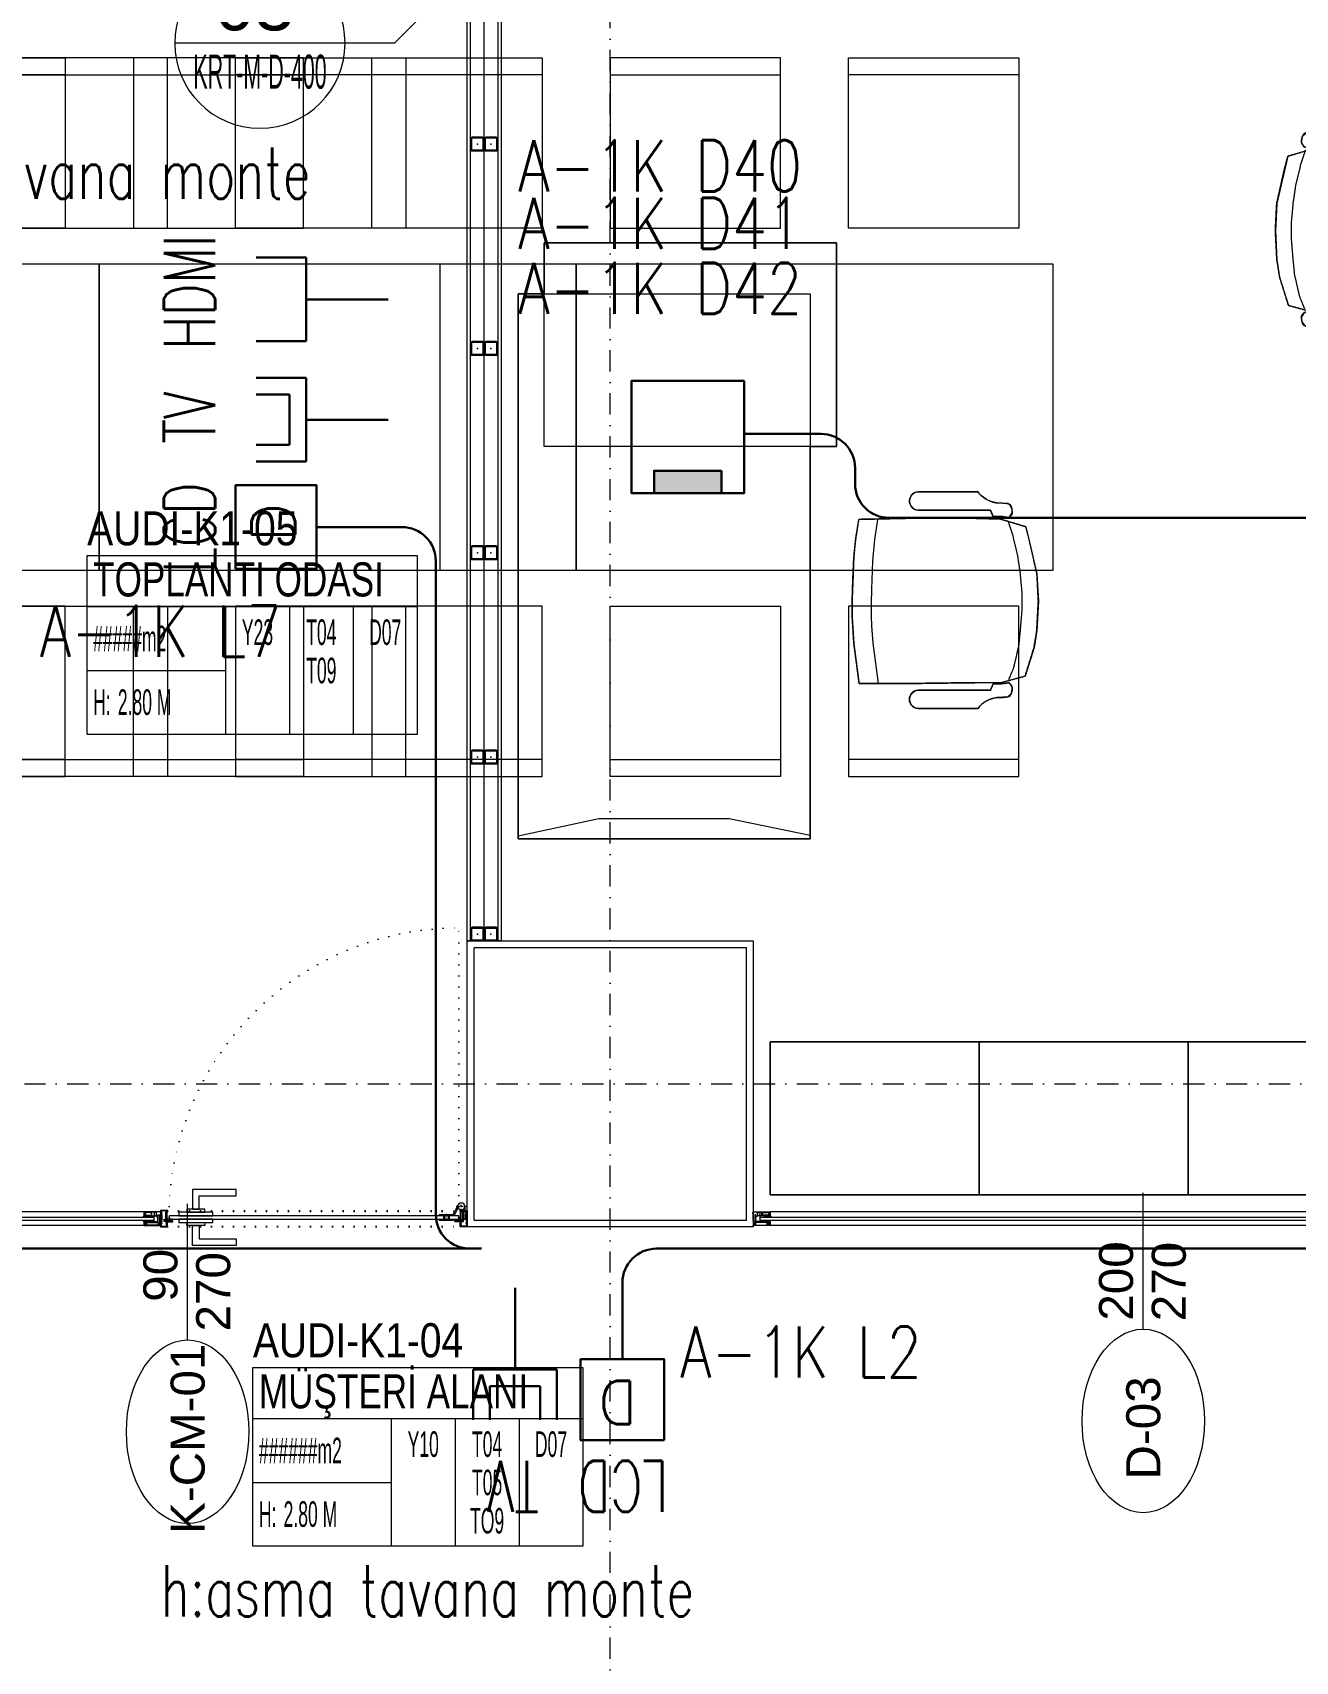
# Model space of a CAD drawing. Extents: x -2050 to 29725, y -1777 to 6820.
# Drawn here: x 9097.9 to 9468.7, y 2235.4 to 2713.7 of the extents above; entities that cross this region are included whole.
import ezdxf
from ezdxf.enums import TextEntityAlignment as Align

# ---------------------------------------------------------------- set-up
doc = ezdxf.new("R2010")
doc.units = 0
doc.header["$LTSCALE"] = 25
doc.header["$MEASUREMENT"] = 0
for name, pattern in [('DASHDOT', [1, 0.5, -0.25, 0, -0.25]), ('DASHDOT2', [0.5, 0.25, -0.125, 0, -0.125]), ('DOT2', [0.125, 0, -0.125])]:
    doc.linetypes.add(name, pattern=pattern)
doc.layers.get('0').update_dxf_attribs({"color": 9, "lineweight": 9})
for name, color, linetype, lineweight in [('0 @ 1', 9, 'Continuous', 9), ('01', 9, 'Continuous', 9), ('05', 9, 'Continuous', 9), ('06C', 9, 'Continuous', 9), ('06D', 9, 'Continuous', 9), ('07K', 9, 'Continuous', 9), ('10', 9, 'Continuous', 9), ('11', 9, 'Continuous', 9), ('14', 9, 'Continuous', 9), ('15', 9, 'Continuous', 9), ('20', 9, 'DOT2', 9), ('21', 9, 'Continuous', 9), ('22', 8, 'Continuous', 9), ('24', 9, 'DASHDOT2', 9), ('40', 9, 'Continuous', 9), ('DATA TAVAN', 160, 'Continuous', 30), ('DATA YER', 30, 'Continuous', 30), ('E-DATA LCD EKRAN', 7, 'Continuous', 30), ('E-DATA PRİZİ (RJ45)', 7, 'Continuous', 30), ('E-DÖŞEME (ŞAP İÇİ) PRİZ KUTUSU', 7, 'Continuous', 30), ('E-YAZI', 7, 'Continuous', 30)]:
    doc.layers.add(name, color=color, linetype=linetype, lineweight=lineweight)
doc.styles.add('Arial', font='arial.ttf', dxfattribs={"height": 2.5})
doc.styles.add('E-YAZI', font='txttw.shx')
doc.styles.add('MuuM_TEXT-STANDART', font='ARIALN.TTF')
pattern_1 = [(225, (-604.72494, -2171.82614), (-0.0883883476, 0.0883883476), []), (135, (-604.72494, -2171.82614), (0.0883883476, 0.0883883476), [])]

# ---------------------------------------------------------------- blocks, each defined once
blk = doc.blocks.new('0_doorno')
blk.add_lwpolyline([(4.5, 0), (12.5, 0)])
blk.add_ellipse((-0.891, 0), major_axis=(-5.391, 0), ratio=0.666667)
at = {"style": 'Arial'}
blk.add_attdef('YUKSEKLIK', text='', height=2, dxfattribs=at).set_placement((5, 12.3), align=Align.TOP_LEFT)
blk.add_attdef('KAPINO', text='', height=2, dxfattribs=at).set_placement((0, 0), align=Align.MIDDLE)
blk.add_attdef('GENISLIK', text='', height=2, dxfattribs=at).set_placement((5, -3.789), align=Align.BOTTOM_LEFT)
blk = doc.blocks.new('0_detailbox1')
blk.add_lwpolyline([(10.411, -2.5), (7.911, 0), (-5, 0)])
blk.add_circle((0, 0), 5)
at = {"style": 'Arial'}
blk.add_attdef('DETAYADI', text='', height=3, dxfattribs=at).set_placement((0, 0), align=Align.BOTTOM_CENTER)
blk.add_attdef('PAFTAADI', text='', height=2, dxfattribs=at).set_placement((0, -0.5), align=Align.TOP_CENTER)
blk = doc.blocks.new('P-AUDI_TOP')
at = {"layer": '05'}
for points in [[(130, 10.5), (80, 10.5), (80, 60.5), (130, 60.5)], [(130, 10.5), (80, 10.5), (80, 60.5), (130, 60.5)], [(150, 10.5), (200, 10.5), (200, 60.5), (150, 60.5)], [(150, 10.5), (200, 10.5), (200, 60.5), (150, 60.5)], [(270, 10.5), (220, 10.5), (220, 60.5), (270, 60.5)], [(270, 10.5), (220, 10.5), (220, 60.5), (270, 60.5)], [(290, 10.5), (340, 10.5), (340, 60.5), (290, 60.5)], [(290, 10.5), (340, 10.5), (340, 60.5), (290, 60.5)], [(410, 10.5), (360, 10.5), (360, 60.5), (410, 60.5)], [(410, 10.5), (360, 10.5), (360, 60.5), (410, 60.5)], [(0, 0), (140, 0), (140, -90), (0, -90)], [(0, 0), (140, 0), (140, -90), (0, -90)], [(140, 0), (280, 0), (280, -90), (140, -90)], [(140, 0), (280, 0), (280, -90), (140, -90)], [(280, 0), (420, 0), (420, -90), (280, -90)], [(280, 0), (420, 0), (420, -90), (280, -90)], [(130, -100.5), (80, -100.5), (80, -150.5), (130, -150.5)], [(130, -100.5), (80, -100.5), (80, -150.5), (130, -150.5)], [(150, -100.5), (200, -100.5), (200, -150.5), (150, -150.5)], [(150, -100.5), (200, -100.5), (200, -150.5), (150, -150.5)], [(270, -100.5), (220, -100.5), (220, -150.5), (270, -150.5)], [(270, -100.5), (220, -100.5), (220, -150.5), (270, -150.5)], [(290, -100.5), (340, -100.5), (340, -150.5), (290, -150.5)], [(290, -100.5), (340, -100.5), (340, -150.5), (290, -150.5)], [(410, -100.5), (360, -100.5), (360, -150.5), (410, -150.5)], [(410, -100.5), (360, -100.5), (360, -150.5), (410, -150.5)]]:
    blk.add_lwpolyline(points, close=True, dxfattribs=at)
for points in [[(130, 55.5), (80, 55.5)], [(130, 55.5), (80, 55.5)], [(150, 55.5), (200, 55.5)], [(150, 55.5), (200, 55.5)], [(270, 55.5), (220, 55.5)], [(270, 55.5), (220, 55.5)], [(290, 55.5), (340, 55.5)], [(290, 55.5), (340, 55.5)], [(410, 55.5), (360, 55.5)], [(410, 55.5), (360, 55.5)], [(130, -145.5), (80, -145.5)], [(130, -145.5), (80, -145.5)], [(150, -145.5), (200, -145.5)], [(150, -145.5), (200, -145.5)], [(270, -145.5), (220, -145.5)], [(270, -145.5), (220, -145.5)], [(290, -145.5), (340, -145.5)], [(290, -145.5), (340, -145.5)], [(410, -145.5), (360, -145.5)], [(410, -145.5), (360, -145.5)]]:
    blk.add_lwpolyline(points, dxfattribs=at)
blk = doc.blocks.new('Group-258-1')
at = {"linetype": 'Continuous'}
for p, q in [((384800.0983, 69164.505), (384800.0936, 69164.5084)), ((384800.71, 69164.505), (384800.7146, 69164.5084)), ((384800.2257, 69164.3995), (384800.1668, 69164.4084)), ((384800.2892, 69164.3936), (384800.2257, 69164.3995)), ((384800.3717, 69164.3904), (384800.2892, 69164.3936)), ((384800.4137, 69164.389), (384800.3717, 69164.3904)), ((384800.4502, 69164.389), (384800.4137, 69164.389)), ((384800.4792, 69164.3908), (384800.4502, 69164.389)), ((384800.5299, 69164.394), (384800.4792, 69164.3908)), ((384800.5895, 69164.4019), (384800.5299, 69164.394)), ((384800.6491, 69164.4097), (384800.5895, 69164.4019))]:
    blk.add_line(p, q, dxfattribs=at)
at = {"linetype": 'Continuous', "flags": 128}
for points in [[(384800.0862, 69164.6997), (384800.0862, 69164.6409), (384800.0862, 69164.6409)], [(384800.722, 69164.6997), (384800.722, 69164.6409), (384800.722, 69164.6409)], [(384800.0862, 69164.6409), (384800.0862, 69164.5259), (384800.0862, 69164.6409)], [(384800.1395, 69164.5259), (384800.1395, 69164.6409), (384800.1395, 69164.6409)], [(384800.6687, 69164.5259), (384800.6687, 69164.6409), (384800.6687, 69164.6409)], [(384800.722, 69164.6409), (384800.722, 69164.5259), (384800.722, 69164.6409)], [(384800.0862, 69164.5259), (384800.0862, 69164.5259), (384800.087, 69164.52)], [(384800.0862, 69164.5259), (384800.087, 69164.52), (384800.087, 69164.52)], [(384800.087, 69164.52), (384800.087, 69164.52), (384800.0892, 69164.5143)], [(384800.087, 69164.52), (384800.0892, 69164.5143), (384800.0892, 69164.5143)], [(384800.1365, 69164.5143), (384800.1365, 69164.5143), (384800.1387, 69164.52)], [(384800.1365, 69164.5143), (384800.1387, 69164.52), (384800.1387, 69164.52)], [(384800.1387, 69164.52), (384800.1387, 69164.52), (384800.1395, 69164.5259)], [(384800.1387, 69164.52), (384800.1395, 69164.5259), (384800.1395, 69164.5259)], [(384800.6695, 69164.52), (384800.6695, 69164.52), (384800.6687, 69164.5259)], [(384800.6695, 69164.52), (384800.6687, 69164.5259), (384800.6687, 69164.5259)], [(384800.6718, 69164.5143), (384800.6718, 69164.5143), (384800.6695, 69164.52)], [(384800.6718, 69164.5143), (384800.6695, 69164.52), (384800.6695, 69164.52)], [(384800.7213, 69164.52), (384800.7213, 69164.52), (384800.719, 69164.5143)], [(384800.7213, 69164.52), (384800.719, 69164.5143), (384800.719, 69164.5143)], [(384800.722, 69164.5259), (384800.722, 69164.5259), (384800.7213, 69164.52)], [(384800.722, 69164.5259), (384800.7213, 69164.52), (384800.7213, 69164.52)], [(384800.0892, 69164.5143), (384800.0892, 69164.5143), (384800.0929, 69164.5094)], [(384800.0892, 69164.5143), (384800.0936, 69164.5084), (384800.0929, 69164.5094)], [(384800.0977, 69164.5054), (384800.0977, 69164.5054), (384800.1034, 69164.5026)], [(384800.0977, 69164.5054), (384800.1034, 69164.5026), (384800.1034, 69164.5026)], [(384800.1034, 69164.5026), (384800.1034, 69164.5026), (384800.1096, 69164.5011)], [(384800.1034, 69164.5026), (384800.1096, 69164.5011), (384800.1096, 69164.5011)], [(384800.1096, 69164.5011), (384800.1096, 69164.5011), (384800.1161, 69164.5011)], [(384800.1096, 69164.5011), (384800.1161, 69164.5011), (384800.1161, 69164.5011)], [(384800.1161, 69164.5011), (384800.1161, 69164.5011), (384800.1223, 69164.5026)], [(384800.1161, 69164.5011), (384800.1223, 69164.5026), (384800.1223, 69164.5026)], [(384800.1223, 69164.5026), (384800.1223, 69164.5026), (384800.128, 69164.5054)], [(384800.1223, 69164.5026), (384800.128, 69164.5054), (384800.128, 69164.5054)], [(384800.128, 69164.5054), (384800.128, 69164.5054), (384800.1328, 69164.5094)], [(384800.128, 69164.5054), (384800.1328, 69164.5094), (384800.1328, 69164.5094)], [(384800.1328, 69164.5094), (384800.1328, 69164.5094), (384800.1365, 69164.5143)], [(384800.1328, 69164.5094), (384800.1365, 69164.5143), (384800.1365, 69164.5143)], [(384800.6754, 69164.5094), (384800.6754, 69164.5094), (384800.6718, 69164.5143)], [(384800.6754, 69164.5094), (384800.6718, 69164.5143), (384800.6718, 69164.5143)], [(384800.6802, 69164.5054), (384800.6802, 69164.5054), (384800.6754, 69164.5094)], [(384800.6802, 69164.5054), (384800.6754, 69164.5094), (384800.6754, 69164.5094)], [(384800.6859, 69164.5026), (384800.6859, 69164.5026), (384800.6802, 69164.5054)], [(384800.6859, 69164.5026), (384800.6802, 69164.5054), (384800.6802, 69164.5054)], [(384800.6922, 69164.5011), (384800.6922, 69164.5011), (384800.6859, 69164.5026)], [(384800.6922, 69164.5011), (384800.6859, 69164.5026), (384800.6859, 69164.5026)], [(384800.6986, 69164.5011), (384800.6986, 69164.5011), (384800.6922, 69164.5011)], [(384800.6986, 69164.5011), (384800.6922, 69164.5011), (384800.6922, 69164.5011)], [(384800.7048, 69164.5026), (384800.7048, 69164.5026), (384800.6986, 69164.5011)], [(384800.7048, 69164.5026), (384800.6986, 69164.5011), (384800.6986, 69164.5011)], [(384800.7105, 69164.5054), (384800.7105, 69164.5054), (384800.7048, 69164.5026)], [(384800.7105, 69164.5054), (384800.7048, 69164.5026), (384800.7048, 69164.5026)], [(384800.719, 69164.5143), (384800.7146, 69164.5084), (384800.7153, 69164.5094)], [(384800.719, 69164.5143), (384800.719, 69164.5143), (384800.7153, 69164.5094)]]:
    blk.add_lwpolyline(points, close=True, dxfattribs=at)
at = {"linetype": 'Continuous'}
for points in [[(384800.2312, 69164.8536), (384800.2099, 69164.8481), (384800.1886, 69164.8426)], [(384800.3272, 69164.8751), (384800.2792, 69164.8644), (384800.2312, 69164.8536)], [(384800.4074, 69164.8792), (384800.3673, 69164.8772), (384800.3272, 69164.8751)], [(384800.4932, 69164.8746), (384800.4503, 69164.8769), (384800.4074, 69164.8792)], [(384800.5432, 69164.8666), (384800.5182, 69164.8706), (384800.4932, 69164.8746)], [(384800.6271, 69164.8405), (384800.5851, 69164.8535), (384800.5432, 69164.8666)], [(384800.1886, 69164.8426), (384800.1775, 69164.8055), (384800.1663, 69164.7685)], [(384800.2746, 69164.8191), (384800.2429, 69164.8115), (384800.2113, 69164.8039)], [(384800.3252, 69164.8264), (384800.2999, 69164.8227), (384800.2746, 69164.8191)], [(384800.3841, 69164.8318), (384800.3546, 69164.8291), (384800.3252, 69164.8264)], [(384800.4307, 69164.8318), (384800.4074, 69164.8318), (384800.3841, 69164.8318)], [(384800.4872, 69164.8271), (384800.4589, 69164.8295), (384800.4307, 69164.8318)], [(384800.5356, 69164.8225), (384800.5114, 69164.8248), (384800.4872, 69164.8271)], [(384800.5919, 69164.8096), (384800.5638, 69164.8161), (384800.5356, 69164.8225)], [(384800.637, 69164.7924), (384800.6046, 69164.8075), (384800.5919, 69164.8096)], [(384800.6454, 69164.7717), (384800.6363, 69164.8061), (384800.6271, 69164.8405)], [(384800.1182, 69164.7571), (384800.1184, 69164.788), (384800.1261, 69164.8013), (384800.1481, 69164.8026)], [(384800.1481, 69164.8026), (384800.1523, 69164.8031), (384800.1616, 69164.7937)], [(384800.1585, 69164.7715), (384800.1583, 69164.7588), (384800.158, 69164.7461)], [(384800.1616, 69164.7937), (384800.1601, 69164.7826), (384800.1585, 69164.7715)], [(384800.1663, 69164.7685), (384800.1639, 69164.6975), (384800.1616, 69164.6266)], [(384800.2113, 69164.8039), (384800.1911, 69164.7972), (384800.1708, 69164.7905)], [(384800.6491, 69164.4746), (384800.6472, 69164.6232), (384800.6454, 69164.7717)], [(384800.6601, 69164.8026), (384800.656, 69164.8031), (384800.6466, 69164.7937)], [(384800.6466, 69164.7937), (384800.6482, 69164.7826), (384800.6497, 69164.7715)], [(384800.6497, 69164.7715), (384800.65, 69164.7588), (384800.6502, 69164.7461)], [(384800.69, 69164.7571), (384800.6898, 69164.788), (384800.6822, 69164.8013), (384800.6601, 69164.8026)], [(384800.0854, 69164.7011), (384800.1126, 69164.7212), (384800.1182, 69164.7571)], [(384800.158, 69164.7461), (384800.1488, 69164.7423), (384800.1395, 69164.7385)], [(384800.1395, 69164.7385), (384800.1395, 69164.6897), (384800.1395, 69164.6409)], [(384800.6502, 69164.7461), (384800.6595, 69164.7423), (384800.6687, 69164.7385)], [(384800.6687, 69164.7385), (384800.6687, 69164.6897), (384800.6687, 69164.6409)], [(384800.7229, 69164.7011), (384800.6957, 69164.7212), (384800.69, 69164.7571)], [(384800.1616, 69164.6266), (384800.1642, 69164.4892), (384800.1668, 69164.3518)], [(384800.6491, 69164.3531), (384800.6491, 69164.4138), (384800.6491, 69164.4746)], [(384800.1668, 69164.3518), (384800.2302, 69164.3409), (384800.278, 69164.3374)], [(384800.278, 69164.3374), (384800.3427, 69164.3349), (384800.4074, 69164.3324)], [(384800.4074, 69164.3324), (384800.4288, 69164.3324), (384800.4502, 69164.3324)], [(384800.4502, 69164.3324), (384800.4901, 69164.3349), (384800.5299, 69164.3374)], [(384800.5299, 69164.3374), (384800.5895, 69164.3452), (384800.6491, 69164.3531)]]:
    blk.add_open_spline(points, degree=2, dxfattribs=at)
at = {"layer": '40'}
blk.add_lwpolyline([(384800.6491, 69164.3531), (384800.5895, 69164.3452), (384800.5299, 69164.3374), (384800.4502, 69164.3324), (384800.4074, 69164.3324), (384800.3427, 69164.3349), (384800.278, 69164.3374), (384800.2222, 69164.3433), (384800.1668, 69164.3518), (384800.1642, 69164.4892), (384800.1616, 69164.6266), (384800.1639, 69164.6975), (384800.1663, 69164.7685), (384800.1732, 69164.7913), (384800.1886, 69164.8426), (384800.3272, 69164.8751), (384800.4074, 69164.8792), (384800.4932, 69164.8746), (384800.5432, 69164.8666), (384800.6271, 69164.8405), (384800.6454, 69164.7717), (384800.6472, 69164.6232), (384800.6491, 69164.4746), (384800.6491, 69164.4097)], close=True, dxfattribs=at)
for points in [[(384800.1395, 69164.7385), (384800.158, 69164.7461), (384800.1583, 69164.7588), (384800.1585, 69164.7715), (384800.1616, 69164.7937), (384800.1481, 69164.8026, 0.293897), (384800.1206, 69164.7899), (384800.1182, 69164.7571, -0.205), (384800.0854, 69164.7011), (384800.0862, 69164.6997), (384800.0862, 69164.5259, 0.937941), (384800.1395, 69164.5259)], [(384800.6687, 69164.7385), (384800.6502, 69164.7461), (384800.65, 69164.7588), (384800.6497, 69164.7715), (384800.6466, 69164.7937), (384800.6601, 69164.8026, -0.293897), (384800.6877, 69164.7899), (384800.69, 69164.7571, 0.205), (384800.7229, 69164.7011), (384800.722, 69164.6997), (384800.722, 69164.5259, -0.937941), (384800.6687, 69164.5259)]]:
    blk.add_lwpolyline(points, format="xyb", close=True, dxfattribs=at)
blk = doc.blocks.new('Group-41-1')
for p, q in [((384804.5645, 69162.035), (384804.5645, 69161.585)), ((384805.1779, 69162.035), (384804.5645, 69162.035)), ((384805.1779, 69161.585), (384805.1779, 69162.035)), ((384804.5645, 69161.585), (384805.1779, 69161.585))]:
    blk.add_line(p, q)
at = {"flags": 128}
blk.add_lwpolyline([(384804.5645, 69162.035), (384805.1779, 69162.035), (384805.1779, 69161.585), (384804.5645, 69161.585)], close=True, dxfattribs=at)
blk = doc.blocks.new('Group-42-1')
at = {"layer": '05', "color": 7}
for p in [(-1.2267, 0), (-0.6133, 0), (0, 0)]:
    blk.add_blockref('Group-41-1', p, dxfattribs=at)
blk = doc.blocks.new('p-masa_160')
for p, q in [((7.57, 115.2), (7.57, 160)), ((85.7, 115.2), (7.57, 115.2))]:
    blk.add_line(p, q)
blk.add_lwpolyline([(85.7, 115.2), (93.45, 115.2), (93.45, 174.97), (7.57, 174.97), (7.57, 160), (0, 160), (0, 0), (85.7, 0), (85.7, 115.2)], close=True)
at = {"flags": 128}
for points in [[(7.57, 160), (7.57, 174.97), (93.45, 174.97), (93.45, 115.2), (85.7, 115.2)], [(85.7, 0.04), (85.7, 0.94), (61.93, 5.88), (23.62, 5.88), (0, 0.73), (0, 0), (85.67, 0)]]:
    blk.add_lwpolyline(points, dxfattribs=at)
for points in [[(85.7, 160), (85.7, 0), (0, 0), (0, 160), (85.7, 160)], [(85.7, 160), (85.7, 0), (0, 0), (0, 160)]]:
    blk.add_lwpolyline(points, close=True, dxfattribs=at)
blk = doc.blocks.new('0_roomno2-flat-2')
at = {"layer": '21'}
blk.add_lwpolyline([(96.88, -52.5), (0, -52.5), (0, 0), (96.88, 0)], close=True, dxfattribs=at)
for points in [[(0, -15), (96.88, -15)], [(40.62, -15), (40.62, -52.5)], [(59.38, -15), (59.38, -52.5)], [(78.12, -15), (78.12, -52.5)], [(0, -33.75), (40.62, -33.75)]]:
    blk.add_lwpolyline(points, dxfattribs=at)
at = {"layer": '21', "style": 'MuuM_TEXT-STANDART', "width": 0.6}
blk.add_text('H:', height=7.5, dxfattribs=at).set_placement((1.75, -43.04), align=Align.MIDDLE_LEFT)
at = {"layer": '21', "style": 'Arial'}
blk.add_attdef('ODANO', (0, 5.85), '', height=10, dxfattribs=at)
blk.add_attdef('MEKANADI', text='', height=10, dxfattribs=at).set_placement((1.75, -15), align=Align.BOTTOM_LEFT)
at = {"layer": '21', "style": 'MuuM_TEXT-STANDART', "width": 0.6}
for tag, p in [('YER01', (50, -22.5)), ('TAVAN01', (68.75, -22.5)), ('DUVAR01', (87.5, -22.5)), ('YER02', (50, -33.75)), ('TAVAN02', (68.75, -33.75)), ('DUVAR02', (87.5, -33.75)), ('YER03', (50, -45)), ('TAVAN03', (68.75, -45)), ('DUVAR03', (87.5, -45))]:
    blk.add_attdef(tag, text='', height=7.5, dxfattribs=at).set_placement(p, align=Align.MIDDLE_CENTER)
for tag, p in [('M2', (1.75, -24.38)), ('TEMIZTAVANYUKSEKLIGI', (9, -43.04))]:
    blk.add_attdef(tag, text='', height=7.5, dxfattribs=at).set_placement(p, align=Align.MIDDLE_LEFT)
blk = doc.blocks.new('p-kolon_80x80')
blk.add_lwpolyline([(-40, -40), (40, -40), (40, 40), (-40, 40)], close=True)
blk = doc.blocks.new('Prf-40x40')
for points in [[(1.5, -2), (-1.5, -2, -0.414214), (-2, -1.5), (-2, 1.5, -0.414214), (-1.5, 2), (1.5, 2, -0.414214), (2, 1.5), (2, -1.5, -0.414214)], [(1.5, -1.7), (-1.5, -1.7, -0.414214), (-1.7, -1.5), (-1.7, 1.5, -0.414214), (-1.5, 1.7), (1.5, 1.7, -0.414214), (1.7, 1.5), (1.7, -1.5, -0.414214)]]:
    blk.add_lwpolyline(points, format="xyb", close=True)
blk.add_point((0, 0))
blk = doc.blocks.new('p-strahle-alüminyumdoğramaprofili')
at = {"layer": '10'}
h = blk.add_hatch(dxfattribs=at)
h.set_pattern_fill('NET', color=256, angle=315, style=0)
h.set_pattern_definition(pattern_1)
h.paths.add_polyline_path([(-4.62, 2.65), (-4.68, 2.65), (-4.72, 2.75), (-4.72, 2.8), (-4.69, 2.8), (-4.69, 2.92), (-4.98, 2.92), (-4.98, 2.8), (-4.95, 2.8), (-4.99, 2.65), (-5.08, 2.66), (-5.25, 2.28), (-5.14, 2.28), (-5.14, 2.33), (-4.98, 2.52, 0.2599), (-4.9, 2.28), (-4.66, 2.28, 0.382682)])
h.paths.add_polyline_path([(-4.86, 2.52), (-4.67, 2.52, -2.16717)], flags=16)
h = blk.add_hatch(dxfattribs=at)
h.set_pattern_fill('NET', color=256, angle=315, style=0)
h.set_pattern_definition(pattern_1)
h.paths.add_polyline_path([(-4.62, 0.88), (-4.68, 0.88), (-4.72, 0.77), (-4.72, 0.73), (-4.69, 0.73), (-4.69, 0.6), (-4.98, 0.6), (-4.98, 0.73), (-4.95, 0.73), (-4.99, 0.88), (-5.08, 0.87), (-5.25, 1.24), (-5.14, 1.24), (-5.14, 1.2), (-4.98, 1.01, -0.2599), (-4.9, 1.24), (-4.66, 1.24, -0.382682)])
h.paths.add_polyline_path([(-4.86, 1), (-4.67, 1, 2.16717)], flags=16)
h = blk.add_hatch(dxfattribs=at)
h.set_pattern_fill('NET', color=256, angle=315, style=0)
h.set_pattern_definition([(225, (-608.45214, -2173.53612), (-0.0883883476, 0.0883883476), []), (135, (-608.45214, -2173.53612), (0.0883883476, 0.0883883476), [])])
h.paths.add_polyline_path([(-3.45, 2.28), (-3.45, 2.57), (-4.49, 2.57), (-4.49, 2.28)])
h = blk.add_hatch(dxfattribs=at)
h.set_pattern_fill('NET', color=256, angle=315, style=0)
h.set_pattern_definition([(225, (-608.45214, -2180.04526), (-0.0883883476, 0.0883883476), []), (135, (-608.45214, -2180.04526), (0.0883883476, 0.0883883476), [])])
h.paths.add_polyline_path([(-3.45, 0.93), (-3.45, 1.24), (-4.49, 1.24), (-4.49, 0.93)])
h = blk.add_hatch(dxfattribs=at)
h.set_pattern_fill('NET', color=256, angle=315, style=0)
h.set_pattern_definition([(225, (-629.50454, -2177.58922), (-0.0883883476, 0.0883883476), []), (135, (-629.50454, -2177.58922), (0.0883883476, 0.0883883476), [])])
h.paths.add_polyline_path([(0, 0.68), (0, 1.75), (-0.18, 1.75), (-0.18, 0.68)])
for points in [[(-5.08, 2.66), (-5.25, 2.28)], [(-5.09, 0.88), (-5.25, 1.24)], [(-4.98, 2.52), (-5.14, 2.33), (-5.14, 2.28)], [(-4.98, 1.01), (-5.14, 1.2), (-5.14, 1.24)], [(-4.92, 3.6), (-4.92, 3.16), (-4.61, 3.16), (-4.61, 2.87), (-4.52, 2.87), (-4.62, 2.65), (-4.68, 2.65), (-4.72, 2.75), (-4.72, 2.8), (-4.69, 2.8), (-4.69, 3.05), (-4.98, 3.05), (-4.98, 2.8), (-4.95, 2.8), (-4.99, 2.65), (-5.08, 2.66), (-5.07, 3.76), (-0.11, 3.76)], [(-4.69, 2.92), (-4.98, 2.92)], [(-4.71, 0.6), (-4.98, 0.6)], [(-2.83, 0.2), (-2.67, 0.2), (-2.67, -0.04), (-4.87, -0.04), (-4.87, 0.19), (-4.57, 0.19), (-4.57, 0.73), (-2.67, 0.73)], [(-4.52, 2.87), (-4.49, 2.87), (-4.49, 2.26)], [(-4.49, 0.93), (-4.49, 0.93), (-4.49, 1.26)], [(-3.45, 2.26), (-3.45, 2.57)], [(-3.45, 1.26), (-3.45, 0.93)], [(-2.08, 0.93), (-2.08, 2.57)], [(-0.18, 0.68), (0, 0.68), (0, 1.75)], [(-0.18, 1.75), (0, 1.75)]]:
    blk.add_lwpolyline(points, dxfattribs=at)
for points in [[(-0.18, 2.74), (-0.18, 2.21), (0, 2.21), (0, 2.08), (-0.18, 2.08), (-0.18, 0.43), (0, 0.43), (0, 0), (-0.12, 0), (-0.12, -0.24), (-5.09, -0.24), (-5.09, 0.88), (-4.98, 0.88), (-4.94, 0.7), (-4.99, 0.7), (-4.99, 0.33), (-4.71, 0.33), (-4.71, 0.88), (-4.56, 0.88), (-4.52, 0.93), (-1.28, 0.93), (-1.2, 1.22), (-0.9, 1.22), (-0.9, 0.62), (-0.58, 0.62), (-0.58, 2.74)], [(-2.03, 0.78), (-1.35, 0.78), (-1.35, 0.08), (-1.28, 0.04), (-1.28, -0.04), (-2.09, -0.04), (-2.09, 0.1), (-2.03, 0.15)]]:
    blk.add_lwpolyline(points, close=True, dxfattribs=at)
for points in [[(-0.57, 3.26), (-0.57, 3.62), (-4.89, 3.62), (-4.89, 3.65, 0.561743), (-4.97, 3.66, 0.595966), (-4.92, 3.6, -2.204878)], [(-4.67, 2.52), (-4.86, 2.52, 1)], [(-4.67, 1), (-4.86, 1, -1)], [(-4.61, 2.87), (-4.49, 3.45, -0.833203), (-4.18, 3.44, -0.447088)], [(-4.49, 2.57), (-1.23, 2.57, -0.414214), (-0.9, 2.25), (-0.9, 1.22)], [(-4.18, 3.44), (-4.18, 2.99, 0.414214), (-4.07, 2.89), (-0.82, 2.89), (-0.82, 3.62)], [(-2.67, 0.73), (-2.67, 0.32), (-2.83, 0.32, 1), (-2.83, 0.2, -1)], [(-0.11, 3.76), (-0.11, 3.62), (-0.45, 3.62), (-0.45, 3.14, -1), (-0.66, 3.14)], [(-0.66, 3.14, -0.305404), (-0.57, 3.26, -5.773092)]]:
    blk.add_lwpolyline(points, format="xyb", dxfattribs=at)
for centre, radius, start, end in [((-4.73, 2.47), 0.253, 168.6676, 234.1258), ((-4.73, 1.06), 0.253, 125.8742, 191.3324), ((-4.77, 2.44), 0.125, 139.5402, 40.4598), ((-4.77, 1.08), 0.125, 319.5402, 220.4598), ((-4.84, 2.48), 0.273, 305.9738, 36.4289), ((-4.84, 1.04), 0.273, 323.5711, 54.0262)]:
    blk.add_arc(centre, radius, start, end, dxfattribs=at)
blk = doc.blocks.new('*U240')
at = {"layer": '06D'}
for points in [[(4.95, 4), (191.05, 4)], [(4.95, 0), (191.04, 0)]]:
    blk.add_lwpolyline(points, dxfattribs=at)
at = {"layer": '15'}
for points in [[(1.96, 2.5), (194.04, 2.5)], [(194.04, 1.5), (1.96, 1.5)]]:
    blk.add_lwpolyline(points, dxfattribs=at)
at = {"layer": '0 @ 1', "linetype": 'Continuous', "xscale": -1}
blk.add_blockref('p-strahle-alüminyumdoğramaprofili', (-0.12, 0.24), dxfattribs=at)
at = {"layer": '0 @ 1', "linetype": 'Continuous'}
blk.add_blockref('p-strahle-alüminyumdoğramaprofili', (196.12, 0.24), dxfattribs=at)
blk = doc.blocks.new('g-kapı kolu-p')
for points in [[(11.85, 8.21), (-0.95, 8.21), (-0.95, 2.41), (0.95, 2.41), (0.95, 6.31), (11.85, 6.31), (11.85, 8.21)], [(11.85, -8.21), (-0.95, -8.21), (-0.95, -2.41), (0.95, -2.41), (0.95, -6.31), (11.85, -6.31), (11.85, -8.21)]]:
    blk.add_lwpolyline(points)
for points in [[(-5, 0.5), (5, 0.5), (5, 1.5), (-5, 1.5)], [(-2.65, 1.5), (2.65, 1.5), (2.65, 2.41), (-2.65, 2.41)], [(-5, -1.5), (5, -1.5), (5, -0.5), (-5, -0.5)], [(-2.65, -1.5), (2.65, -1.5), (2.65, -2.41), (-2.65, -2.41)]]:
    blk.add_lwpolyline(points, close=True)
blk = doc.blocks.new('k-cambölme-kapı-p')
at = {"layer": '10'}
h = blk.add_hatch(dxfattribs=at)
h.set_pattern_fill('NET', color=256, angle=135, style=0)
h.set_pattern_definition([(135, (3753.7029, 560.85184), (-0.0883883476, -0.0883883476), []), (225, (3753.7029, 560.85184), (0.0883883476, -0.0883883476), [])])
h.paths.add_polyline_path([(2.08, -0.06), (2.08, 0.02), (2.07, 0.04), (2.05, 0.07), (2.01, 0.09), (1.98, 0.1), (1.97, 0.1), (1.97, -0.29), (1.94, -0.29), (1.94, -0.43), (1.88, -0.49), (1.67, -0.49), (1.82, -0.29), (1.73, -0.29), (1.53, -0.5), (1.44, -0.5), (1.62, -0.32), (1.62, -0.29), (1.51, -0.29), (1.34, -0.42), (1.32, -0.44), (1.3, -0.48), (1.29, -0.51), (1.26, -0.57), (1.26, -0.31), (1.32, -0.29), (1.23, -0.29), (1.23, -0.53), (1.23, -0.59), (1.24, -0.62), (1.26, -0.64), (3.47, -0.64), (3.47, -0.58), (3.38, -0.35), (3.38, -0.3), (3.42, -0.25), (3.42, -0.2), (3.38, -0.16), (2.73, -0.16), (2.74, -0.2), (2.91, -0.2, -1), (2.91, -0.25)])
h.paths.add_polyline_path([(2.05, -0.18), (2.05, -0.21), (2.08, -0.23), (2.11, -0.24), (2.15, -0.25), (2.95, -0.27), (2.92, -0.29), (2.55, -0.29), (2.54, -0.31), (2.52, -0.33), (2.5, -0.34), (2.48, -0.34), (2.46, -0.34), (2.44, -0.32), (2.42, -0.3), (2.08, -0.3), (1.99, -0.11), (1.99, -0.07), (2.05, -0.07)], flags=16)
h.paths.add_polyline_path([(2.41, -0.34), (2.51, -0.5), (2.08, -0.5), (2.08, -0.34)], flags=16)
h.paths.add_polyline_path([(2.55, -0.33), (2.89, -0.33), (2.94, -0.33), (3.28, -0.34, 0.166992), (3.34, -0.55), (2.72, -0.55), (2.55, -0.36)], flags=16)
h.paths.add_polyline_path([(3.02, -0.22), (3.02, -0.2), (3.33, -0.2, 0.10606), (3.29, -0.33), (3.01, -0.27)], flags=16)
h = blk.add_hatch(dxfattribs=at)
h.set_pattern_fill('NET', color=256, angle=135, style=0)
h.set_pattern_definition([(45, (474.94443, 2280.71206), (0.0883883476, -0.0883883476), []), (315, (474.94443, 2280.71206), (-0.0883883476, -0.0883883476), [])])
h.paths.add_polyline_path([(87.27, -0.16), (87.26, -0.2), (87.09, -0.2, 1), (87.09, -0.25), (87.92, -0.25), (87.92, -0.01), (87.93, 0.03), (87.96, 0.05), (88, 0.07), (88.03, 0.07), (88.03, -0.29), (88.06, -0.29), (88.06, -0.43), (88.12, -0.49), (88.33, -0.49), (88.18, -0.29), (88.27, -0.29), (88.47, -0.5), (88.56, -0.5), (88.38, -0.32), (88.38, -0.29), (88.49, -0.29), (88.66, -0.42), (88.68, -0.44), (88.7, -0.48), (88.71, -0.51), (88.74, -0.57), (88.74, -0.31), (88.68, -0.29), (88.77, -0.29), (88.77, -0.53), (88.77, -0.59), (88.76, -0.62), (88.74, -0.64), (86.53, -0.64), (86.53, -0.58), (86.62, -0.35), (86.62, -0.3), (86.58, -0.25), (86.58, -0.2), (86.62, -0.16)])
h.paths.add_polyline_path([(87.28, -0.55), (87.45, -0.36), (87.45, -0.33), (87.11, -0.33), (87.06, -0.33), (87.03, -0.31), (86.99, -0.27), (86.98, -0.22), (86.98, -0.2), (86.67, -0.2, -0.292264), (86.66, -0.55)], flags=16)
h.paths.add_polyline_path([(87.48, -0.51), (87.59, -0.51), (87.53, -0.43)], flags=16)
h.paths.add_polyline_path([(87.56, -0.4), (87.69, -0.5), (87.92, -0.5), (87.92, -0.34), (87.59, -0.34)], flags=16)
h.paths.add_polyline_path([(87.62, -0.53), (87.71, -0.62), (87.71, -0.53)], flags=16)
at = {"layer": '10', "linetype": 'DASHDOT', "ltscale": 0.05}
for points in [[(1.71, 2.14), (1.71, 4.9)], [(3.22, 3.63), (0.2, 3.63)], [(6.13, 1.44), (6.13, -0.55)]]:
    blk.add_lwpolyline(points, dxfattribs=at)
at = {"layer": '10'}
for points in [[(1.97, -0.29), (1.97, 2.13), (2.05, 2.13), (2.05, 2.28, 0.414214), (1.89, 2.44), (0.08, 2.44, 0.414214), (0, 2.36), (0, -2.36, 0.414214), (0.08, -2.44), (2.05, -2.44), (2.05, -2.25), (2.05, -2.23), (2.05, -2.23), (2.05, -2.23), (2.05, -2.23), (2.05, -2.23), (2.05, -0.89)], [(88.03, -0.29), (88.03, 2.13), (87.95, 2.13), (87.95, 2.28, -0.414214), (88.11, 2.44), (89.92, 2.44, -0.414214), (90, 2.36), (90, -2.36, -0.414214), (89.92, -2.44), (87.95, -2.44), (87.95, -2.25), (87.95, -2.23), (87.95, -2.23), (87.95, -2.23), (87.95, -2.23), (87.95, -2.23), (87.95, -0.89)], [(1.51, -0.29), (1.34, -0.42), (1.32, -0.44), (1.3, -0.48), (1.29, -0.51), (1.26, -0.57), (1.26, -0.31), (1.32, -0.29), (1.23, -0.29), (1.23, -0.53), (1.23, -0.59), (1.24, -0.62), (1.26, -0.64), (3.47, -0.64), (3.47, -0.58), (3.38, -0.35), (3.38, -0.3), (3.42, -0.25), (3.42, -0.2), (3.38, -0.16), (2.73, -0.16), (2.74, -0.2), (2.91, -0.2, -1), (2.91, -0.25, -1)], [(88.49, -0.29), (88.66, -0.42), (88.68, -0.44), (88.7, -0.48), (88.71, -0.51), (88.74, -0.57), (88.74, -0.31), (88.68, -0.29), (88.77, -0.29), (88.77, -0.53), (88.77, -0.59), (88.76, -0.62), (88.74, -0.64), (86.53, -0.64), (86.53, -0.58), (86.62, -0.35), (86.62, -0.3), (86.58, -0.25), (86.58, -0.2), (86.62, -0.16), (87.27, -0.16), (87.26, -0.2), (87.09, -0.2, 1), (87.09, -0.25, 1)], [(86.66, -0.55), (87.28, -0.55), (87.45, -0.36), (87.45, -0.33), (87.11, -0.33), (87.06, -0.33), (87.03, -0.31), (86.99, -0.27), (86.98, -0.22), (86.98, -0.2), (86.67, -0.2, 1)]]:
    blk.add_lwpolyline(points, format="xyb", dxfattribs=at)
for points in [[(1.82, 2.27), (0.16, 2.27), (0.16, 2.03), (0.38, 2.03), (0.38, 1.92), (0.22, 1.92), (0.22, 1.16), (0.35, 1.16), (0.35, -0.41), (0.22, -0.41), (0.22, -1.23), (0.36, -1.23), (0.36, -1.38), (0.16, -1.38), (0.16, -2.24), (1.82, -2.24), (1.82, -1.72), (1.62, -1.72), (1.62, -1.58), (1.82, -1.58), (1.82, -1.37), (1.61, -1.37), (1.61, -1.24), (1.74, -1.24), (1.74, -0.85), (1.06, -0.85), (1.06, -0.13), (1.5, -0.13), (1.5, 1.92), (1.57, 2.03), (1.82, 2.03), (1.82, 2.27)], [(0.69, 3.63), (0.69, 2.44)], [(0.69, 2.27), (0.69, -0.24), (1.06, -0.24)], [(1.06, 2.44), (1.06, 2.86)], [(1.06, -0.13), (1.06, 2.27)], [(1.5, 1.92), (1.06, 1.92)], [(1.17, 1.92), (1.17, -0.13)], [(2.91, -0.25), (2.08, -0.06), (2.08, 0.02), (2.07, 0.04), (2.05, 0.07), (2.01, 0.09), (1.98, 0.1), (1.97, 0.1)], [(3.84, 0.88), (2.63, 3.22)], [(4.07, 1.27), (2.67, 3.99)], [(8.14, 0.88), (8.14, 1.27), (4.07, 1.27)], [(5.3, 0.88), (5.3, -0.16)], [(5.5, 1.27), (5.77, 0.97), (5.77, 0.88)], [(5.59, 0.88), (5.59, -0.16)], [(6.76, 1.27), (6.49, 0.97), (6.49, 0.88)], [(6.67, 0.88), (6.67, -0.16)], [(6.96, 0.88), (6.96, -0.16)], [(87.09, -0.25), (87.92, -0.25), (87.92, -0.01), (87.93, 0.03), (87.96, 0.05), (88, 0.07), (88.03, 0.07)], [(88.18, 2.27), (89.84, 2.27), (89.84, 2.03), (89.62, 2.03), (89.62, 1.92), (89.78, 1.92), (89.78, 1.16), (89.65, 1.16), (89.65, -0.41), (89.78, -0.41), (89.78, -1.23), (89.64, -1.23), (89.64, -1.38), (89.84, -1.38), (89.84, -2.24), (88.18, -2.24), (88.18, -1.72), (88.38, -1.72), (88.38, -1.58), (88.18, -1.58), (88.18, -1.37), (88.39, -1.37), (88.39, -1.24), (88.26, -1.24), (88.26, -0.85), (88.94, -0.85), (88.94, -0.13), (88.5, -0.13), (88.5, 1.92), (88.43, 2.03), (88.18, 2.03), (88.18, 2.27)], [(2.05, -0.89), (3.59, -0.89), (3.59, -0.64), (1.23, -0.64), (1.23, -0.29), (1.97, -0.29)], [(1.62, -0.29), (1.62, -0.32), (1.44, -0.5), (1.53, -0.5), (1.73, -0.29)], [(1.82, -0.29), (1.67, -0.49), (1.88, -0.49), (1.94, -0.43), (1.94, -0.29)], [(3.34, -0.55), (2.72, -0.55), (2.55, -0.36), (2.55, -0.33), (2.89, -0.33), (2.94, -0.33)], [(3.28, -0.34), (3.28, -0.34), (2.94, -0.33)], [(3.01, -0.27), (3.02, -0.22), (3.02, -0.2), (3.33, -0.2)], [(3.01, -0.27), (3.29, -0.33), (3.29, -0.33)], [(4.06, -0.16), (4.06, -0.55), (8.14, -0.55)], [(8.14, -0.55), (8.14, -0.16)], [(87.95, -0.89), (86.41, -0.89), (86.41, -0.64), (88.77, -0.64), (88.77, -0.29), (88.03, -0.29)], [(87.59, -0.51), (87.53, -0.43), (87.48, -0.51), (87.59, -0.51)], [(88.18, -0.29), (88.33, -0.49), (88.12, -0.49), (88.06, -0.43), (88.06, -0.29)], [(88.38, -0.29), (88.38, -0.32), (88.56, -0.5), (88.47, -0.5), (88.27, -0.29)]]:
    blk.add_lwpolyline(points, dxfattribs=at)
for points in [[(1.99, -0.07), (2.05, -0.07), (2.05, -0.18), (2.05, -0.21), (2.08, -0.23), (2.11, -0.24), (2.15, -0.25), (2.95, -0.27), (2.92, -0.29), (2.55, -0.29), (2.54, -0.31), (2.52, -0.33), (2.5, -0.34), (2.48, -0.34), (2.46, -0.34), (2.44, -0.32), (2.42, -0.3), (2.08, -0.3), (1.99, -0.11)], [(2.08, -0.5), (2.08, -0.34), (2.41, -0.34), (2.51, -0.5), (2.51, -0.5)], [(87.92, -0.5), (87.92, -0.34), (87.59, -0.34), (87.56, -0.4), (87.69, -0.5)], [(87.62, -0.53), (87.71, -0.53), (87.71, -0.62)]]:
    blk.add_lwpolyline(points, close=True, dxfattribs=at)
blk.add_circle((1.71, 3.65), 1.02, dxfattribs=at)
for centre, start, end in [((3.6, -0.37), 176.143, 214.0649), ((3.6, -0.37), 148.8979, 173.1144), ((86.4, -0.37), 325.9351, 31.1021)]:
    blk.add_arc(centre, 0.322, start, end, dxfattribs=at)
at = {"layer": '15', "linetype": 'DOT2'}
blk.add_lwpolyline([(2.48, 0.36), (2.48, 85.36)], dxfattribs=at)
at = {"layer": '15'}
blk.add_lwpolyline([(2.58, 0.88), (87.42, 0.88), (87.52, 0.78), (87.52, -0.05), (87.42, -0.16), (2.58, -0.16), (2.58, -0.16), (2.48, -0.05), (2.48, 0.78), (2.58, 0.88)], dxfattribs=at)
at = {"layer": '15', "linetype": 'DOT2'}
blk.add_arc((2.48, 0.36), 85.04, 0, 90, dxfattribs=at)
at = {"layer": '20'}
for p, q in [((87.95, 2.43), (2.05, 2.43)), ((87.95, 2.13), (2.05, 2.13)), ((87.95, -2.23), (2.05, -2.23)), ((87.95, -2.44), (2.05, -2.44))]:
    blk.add_line(p, q, dxfattribs=at)
at = {"layer": '06C', "xscale": -1}
blk.add_blockref('g-kapı kolu-p', (79.64, 0.38), dxfattribs=at)
blk = doc.blocks.new('*U241')
at = {"layer": '06D'}
for points in [[(4.95, 4), (521.05, 4)], [(4.95, 0), (521.04, 0)]]:
    blk.add_lwpolyline(points, dxfattribs=at)
at = {"layer": '15'}
for points in [[(1.96, 2.5), (524.04, 2.5)], [(524.04, 1.5), (1.96, 1.5)]]:
    blk.add_lwpolyline(points, dxfattribs=at)
at = {"layer": '0 @ 1', "linetype": 'Continuous', "xscale": -1}
blk.add_blockref('p-strahle-alüminyumdoğramaprofili', (-0.12, 0.24), dxfattribs=at)
blk = doc.blocks.new('10_DÖŞEME (ŞAP İÇİ) PRİZ KUTUSU')
at = {"layer": 'E-DÖŞEME (ŞAP İÇİ) PRİZ KUTUSU'}
blk.add_hatch(color=5, dxfattribs=at).paths.add_polyline_path([(0.734, 0.216), (0.734, 0.706), (-0.734, 0.706), (-0.734, 0.216)])
at = {"layer": 'E-DÖŞEME (ŞAP İÇİ) PRİZ KUTUSU', "color": 5}
for points in [[(1.224, 2.664), (1.224, 0.216), (-1.224, 0.216), (-1.224, 2.664)], [(0.734, 0.706), (0.734, 0.216), (-0.734, 0.216), (-0.734, 0.706)]]:
    blk.add_lwpolyline(points, close=True, dxfattribs=at)
blk = doc.blocks.new('E-LCD+TV+HDMI')
at = {"layer": 'E-DATA PRİZİ (RJ45)', "color": 1}
for p, q in [((-24.58, 77.49), (-24.58, 48)), ((-14.75, 77.49), (-14.75, 57.83)), ((14.75, 77.49), (14.75, 57.83)), ((24.58, 77.49), (24.58, 48)), ((46.06, 77.49), (46.06, 48)), ((95.21, 77.49), (95.21, 48)), ((-14.75, 57.83), (14.75, 57.83)), ((-24.58, 48), (24.58, 48)), ((0, 48), (0, 0)), ((46.06, 48), (95.21, 48)), ((70.64, 48), (70.64, 0)), ((-63.03, 0), (-63.03, 41.99))]:
    blk.add_line(p, q, dxfattribs=at)
blk.add_lwpolyline([(-87.61, 89.56), (-38.46, 89.56), (-38.46, 41.99), (-87.61, 41.99)], close=True, dxfattribs=at)
at = {"layer": 'E-DATA PRİZİ (RJ45)', "color": 1, "style": 'E-YAZI'}
blk.add_text('D', height=25.6, dxfattribs=at).set_placement((-71.83, 54.59))
at = {"layer": 'E-YAZI', "color": 1, "style": 'E-YAZI', "width": 0.7}
for s, p in [('LCD', (-90, 101.57)), ('TV', (-14, 101.57)), ('HDMI', (41.23, 101.57))]:
    blk.add_text(s, height=30, dxfattribs=at).set_placement(p)
blk = doc.blocks.new('E-LCD+TV')
at = {"layer": 'E-DATA PRİZİ (RJ45)', "color": 1}
for p, q in [((38.46, 77.49), (38.46, 48)), ((48.29, 77.49), (48.29, 57.83)), ((77.78, 77.49), (77.78, 57.83)), ((87.61, 77.49), (87.61, 48)), ((48.29, 57.83), (77.78, 57.83)), ((38.46, 48), (87.61, 48)), ((63.03, 48), (63.03, 0)), ((0, 0), (0, 41.99))]:
    blk.add_line(p, q, dxfattribs=at)
blk.add_lwpolyline([(-24.58, 89.56), (24.58, 89.56), (24.58, 41.99), (-24.58, 41.99)], close=True, dxfattribs=at)
at = {"layer": 'E-DATA PRİZİ (RJ45)', "color": 1, "style": 'E-YAZI'}
blk.add_text('D', height=25.6, dxfattribs=at).set_placement((-8.79, 54.59))
at = {"layer": 'E-YAZI', "color": 1, "style": 'E-YAZI', "width": 0.7}
for s, p in [('LCD', (-26.97, 101.57)), ('TV', (49.03, 101.57))]:
    blk.add_text(s, height=30, dxfattribs=at).set_placement(p)

msp = doc.modelspace()

# ---------------------------------------------------------------- linework, layer by layer
at = {"layer": '06D'}
msp.add_lwpolyline([(9230.5, 2450.5), (9230.5, 2739.5)], dxfattribs=at)
at = {"layer": '11'}
for points in [[(9235.5, 2447), (9225.5, 2447), (9225.5, 2743), (9235.5, 2743)], [(9234.5, 2447), (9226.5, 2447), (9226.5, 2743), (9234.5, 2743)]]:
    msp.add_lwpolyline(points, close=True, dxfattribs=at)
at = {"layer": '14'}
msp.add_lwpolyline([(9225.5, 2447), (9309.5, 2447), (9309.5, 2363), (9225.5, 2363)], close=True, dxfattribs=at)
at = {"layer": '24'}
for points in [[(9267.5, 195), (9267.5, 4035)], [(6827.5, 2405), (11027.5, 2405)]]:
    msp.add_lwpolyline(points, dxfattribs=at)
at = {"layer": 'DATA TAVAN'}
for p, q in [((9206.31, 2568.54), (9202.28, 2568.54)), ((9216.31, 2366.64), (9216.31, 2558.54)), ((9229.72, 2356.64), (8849.05, 2356.64)), ((9817.75, 2356.64), (9281.1, 2356.64)), ((9271.1, 2345.15), (9271.1, 2346.64))]:
    msp.add_line(p, q, dxfattribs=at)
for centre, start, end in [((9206.31, 2558.54), 0, 90), ((9226.31, 2366.64), 180, 270), ((9281.1, 2346.64), 90, 180)]:
    msp.add_arc(centre, 10, start, end, dxfattribs=at)
at = {"layer": 'DATA YER'}
for p, q in [((9306.94, 2595.89), (9329.39, 2595.89)), ((9339.39, 2581.25), (9339.39, 2585.89)), ((9865.54, 2571.25), (9349.39, 2571.25))]:
    msp.add_line(p, q, dxfattribs=at)
for centre, start, end in [((9329.39, 2585.89), 0, 90), ((9349.39, 2581.25), 180, 270.0002)]:
    msp.add_arc(centre, 10, start, end, dxfattribs=at)

# ---------------------------------------------------------------- block references
ref = msp.add_blockref('0_roomno2-flat-2', (9113.94, 2560.17))
ref.add_attrib('ODANO', 'AUDI-K1-05', dxfattribs={"layer": '21', "height": 10, "style": 'MuuM_TEXT-STANDART'}).set_placement((9113.94, 2560.17), align=Align.BOTTOM_LEFT)
ref.add_attrib('MEKANADI', 'TOPLANTI ODASI', dxfattribs={"layer": '21', "height": 10, "style": 'MuuM_TEXT-STANDART', "width": 0.9}).set_placement((9115.69, 2545.17), align=Align.BOTTOM_LEFT)
ref.add_attrib('M2', '#####m2', dxfattribs={"layer": '21', "height": 7.5, "style": 'MuuM_TEXT-STANDART', "width": 0.6}).set_placement((9115.69, 2535.8), align=Align.MIDDLE_LEFT)
ref.add_attrib('TEMIZTAVANYUKSEKLIGI', '2.80 M', dxfattribs={"layer": '21', "height": 7.5, "style": 'MuuM_TEXT-STANDART', "width": 0.6}).set_placement((9122.94, 2517.13), align=Align.MIDDLE_LEFT)
ref.add_attrib('YER01', 'Y23', dxfattribs={"layer": '21', "height": 7.5, "style": 'MuuM_TEXT-STANDART', "width": 0.6}).set_placement((9163.94, 2537.67), align=Align.MIDDLE_CENTER)
ref.add_attrib('TAVAN01', 'T04', dxfattribs={"layer": '21', "height": 7.5, "style": 'MuuM_TEXT-STANDART', "width": 0.6}).set_placement((9182.69, 2537.67), align=Align.MIDDLE_CENTER)
ref.add_attrib('DUVAR01', 'D07', dxfattribs={"layer": '21', "height": 7.5, "style": 'MuuM_TEXT-STANDART', "width": 0.6}).set_placement((9201.44, 2537.67), align=Align.MIDDLE_CENTER)
ref.add_attrib('TAVAN02', 'T09', dxfattribs={"layer": '21', "height": 7.5, "style": 'MuuM_TEXT-STANDART', "width": 0.6}).set_placement((9182.69, 2526.42), align=Align.MIDDLE_CENTER)
at = {"linetype": 'Continuous', "rotation": 180}
for name, p in [('*U241', (9135.5, 2367.42)), ('*U240', (9505.5, 2367.42))]:
    msp.add_blockref(name, p, dxfattribs=at)
ref = msp.add_blockref('0_roomno2-flat-2', (9162.61, 2321.74))
ref.add_attrib('ODANO', 'AUDI-K1-04', dxfattribs={"layer": '21', "height": 10, "style": 'MuuM_TEXT-STANDART'}).set_placement((9162.61, 2321.74), align=Align.BOTTOM_LEFT)
ref.add_attrib('MEKANADI', 'MÜŞTERİ ALANI', dxfattribs={"layer": '21', "height": 10, "style": 'MuuM_TEXT-STANDART', "width": 0.9}).set_placement((9164.36, 2306.74), align=Align.BOTTOM_LEFT)
ref.add_attrib('M2', '######m2', dxfattribs={"layer": '21', "height": 7.5, "style": 'MuuM_TEXT-STANDART', "width": 0.6}).set_placement((9164.36, 2297.37), align=Align.MIDDLE_LEFT)
ref.add_attrib('TEMIZTAVANYUKSEKLIGI', '2.80 M', dxfattribs={"layer": '21', "height": 7.5, "style": 'MuuM_TEXT-STANDART', "width": 0.6}).set_placement((9171.61, 2278.7), align=Align.MIDDLE_LEFT)
ref.add_attrib('YER01', 'Y10', dxfattribs={"layer": '21', "height": 7.5, "style": 'MuuM_TEXT-STANDART', "width": 0.6}).set_placement((9212.61, 2299.24), align=Align.MIDDLE_CENTER)
ref.add_attrib('TAVAN01', 'T04', dxfattribs={"layer": '21', "height": 7.5, "style": 'MuuM_TEXT-STANDART', "width": 0.6}).set_placement((9231.36, 2299.24), align=Align.MIDDLE_CENTER)
ref.add_attrib('DUVAR01', 'D07', dxfattribs={"layer": '21', "height": 7.5, "style": 'MuuM_TEXT-STANDART', "width": 0.6}).set_placement((9250.11, 2299.24), align=Align.MIDDLE_CENTER)
ref.add_attrib('TAVAN02', 'T05', dxfattribs={"layer": '21', "height": 7.5, "style": 'MuuM_TEXT-STANDART', "width": 0.6}).set_placement((9231.36, 2287.99), align=Align.MIDDLE_CENTER)
ref.add_attrib('TAVAN03', 'TO9', dxfattribs={"layer": '21', "height": 7.5, "style": 'MuuM_TEXT-STANDART', "width": 0.6}).set_placement((9231.36, 2276.74), align=Align.MIDDLE_CENTER)
at = {"layer": '01'}
msp.add_blockref('p-kolon_80x80', (9267.5, 2405), dxfattribs=at)
at = {"layer": '05'}
for name, p in [('P-AUDI_TOP', (8797.5, 2645.79)), ('P-AUDI_TOP', (8977.5, 2645.79)), ('p-masa_160', (9240.5, 2477))]:
    msp.add_blockref(name, p, dxfattribs=at)
at = {"layer": '05', "color": 7, "extrusion": (0, 0, -1), "yscale": 100, "zscale": -100}
for p, xscale, rotation in [((-6925950.7, 38482696.29), 100, 270), ((6907094.72, 38482587.48), -100, 90)]:
    msp.add_blockref('Group-258-1', p, dxfattribs=dict(at, xscale=xscale, rotation=rotation))
at = {"layer": '05', "color": 7, "xscale": 100, "yscale": 100, "zscale": 100, "rotation": 180}
msp.add_blockref('Group-42-1', (38489832.29, 6918575.92), dxfattribs=at)
at = {"layer": '07K', "xscale": -1}
msp.add_blockref('k-cambölme-kapı-p', (9225.5, 2365.44), dxfattribs=at)
at = {"layer": '10', "xscale": -1}
for p in [(9228.5, 2681), (9232.5, 2681), (9228.5, 2621), (9232.5, 2621), (9228.5, 2561), (9232.5, 2561), (9228.5, 2501), (9232.5, 2501), (9228.5, 2449), (9232.5, 2449)]:
    msp.add_blockref('Prf-40x40', p, dxfattribs=at)
at = {"layer": '21'}
ref = msp.add_blockref('0_detailbox1', (9164.66, 2710.65), dxfattribs=dict(at, xscale=-5, yscale=5, zscale=5, rotation=180))
ref.add_attrib('DETAYADI', '03', dxfattribs={"layer": '0', "height": 15, "style": 'Arial'}).set_placement((9163.07, 2709.9), align=Align.BOTTOM_CENTER)
ref.add_attrib('PAFTAADI', 'KRT-M-D-400', dxfattribs={"layer": '0', "height": 10, "style": 'Arial', "width": 0.45}).set_placement((9164.69, 2707.27), align=Align.TOP_CENTER)
at = {"layer": '22'}
ref = msp.add_blockref('0_doorno', (9424, 2310.5), dxfattribs=dict(at, xscale=5, yscale=5, zscale=5, rotation=90))
ref.add_attrib('KAPINO', 'D-03', dxfattribs={"layer": '0', "height": 10, "rotation": 90, "style": 'Arial'}).set_placement((9424, 2303.99), align=Align.MIDDLE)
ref.add_attrib('GENISLIK', '200', dxfattribs={"layer": '0', "height": 10, "rotation": 90, "style": 'Arial'}).set_placement((9424, 2335.5), align=Align.BOTTOM_LEFT)
ref.add_attrib('YUKSEKLIK', '270', dxfattribs={"layer": '0', "height": 10, "rotation": 90, "style": 'Arial'}).set_placement((9426.5, 2335.32), align=Align.TOP_LEFT)
ref = msp.add_blockref('0_doorno', (9143.43, 2307.33), dxfattribs=dict(at, xscale=5, yscale=5, zscale=5, rotation=90))
ref.add_attrib('KAPINO', 'K-CM-01', dxfattribs={"layer": '0', "height": 10, "rotation": 90, "style": 'Arial'}).set_placement((9143.43, 2300.82), align=Align.MIDDLE)
ref.add_attrib('GENISLIK', '90', dxfattribs={"layer": '0', "height": 10, "rotation": 90, "style": 'Arial'}).set_placement((9143.43, 2341.04), align=Align.BOTTOM_LEFT)
ref.add_attrib('YUKSEKLIK', '270', dxfattribs={"layer": '0', "height": 10, "rotation": 90, "style": 'Arial'}).set_placement((9145.93, 2332.33), align=Align.TOP_LEFT)
at = {"layer": 'E-DATA LCD EKRAN', "color": 1, "xscale": 0.5, "yscale": 0.5, "zscale": 0.5}
for name, p, rotation in [('E-LCD+TV+HDMI', (9202.28, 2600.05), 90), ('E-LCD+TV', (9271.1, 2345.15), 180)]:
    msp.add_blockref(name, p, dxfattribs=dict(at, rotation=rotation))
at = {"layer": 'E-DÖŞEME (ŞAP İÇİ) PRİZ KUTUSU', "xscale": 13.48039215686274, "yscale": 13.48039215686274, "zscale": 13.48039215686274}
msp.add_blockref('10_DÖŞEME (ŞAP İÇİ) PRİZ KUTUSU', (9290.29, 2575.58), dxfattribs=at)

# ---------------------------------------------------------------- texts
at = {"layer": 'E-YAZI', "color": 3, "style": 'E-YAZI', "width": 0.7}
for p in [(9022.89, 2664.95), (9135.52, 2248.66)]:
    msp.add_text('h:asma tavana monte', height=15, dxfattribs=at).set_placement(p)
at = {"layer": 'E-YAZI', "color": 6, "style": 'E-YAZI', "width": 0.8}
for s, p in [('A-1K D40', (9240.5, 2667.11)), ('A-1K D41', (9240.5, 2650.22)), ('A-1K D42', (9240.5, 2631.16)), ('A-1K L7', (9100.01, 2530.46)), ('A-1K L2', (9287.98, 2318.79))]:
    msp.add_text(s, height=15, dxfattribs=at).set_placement(p)

doc.saveas('drawing.dxf')
